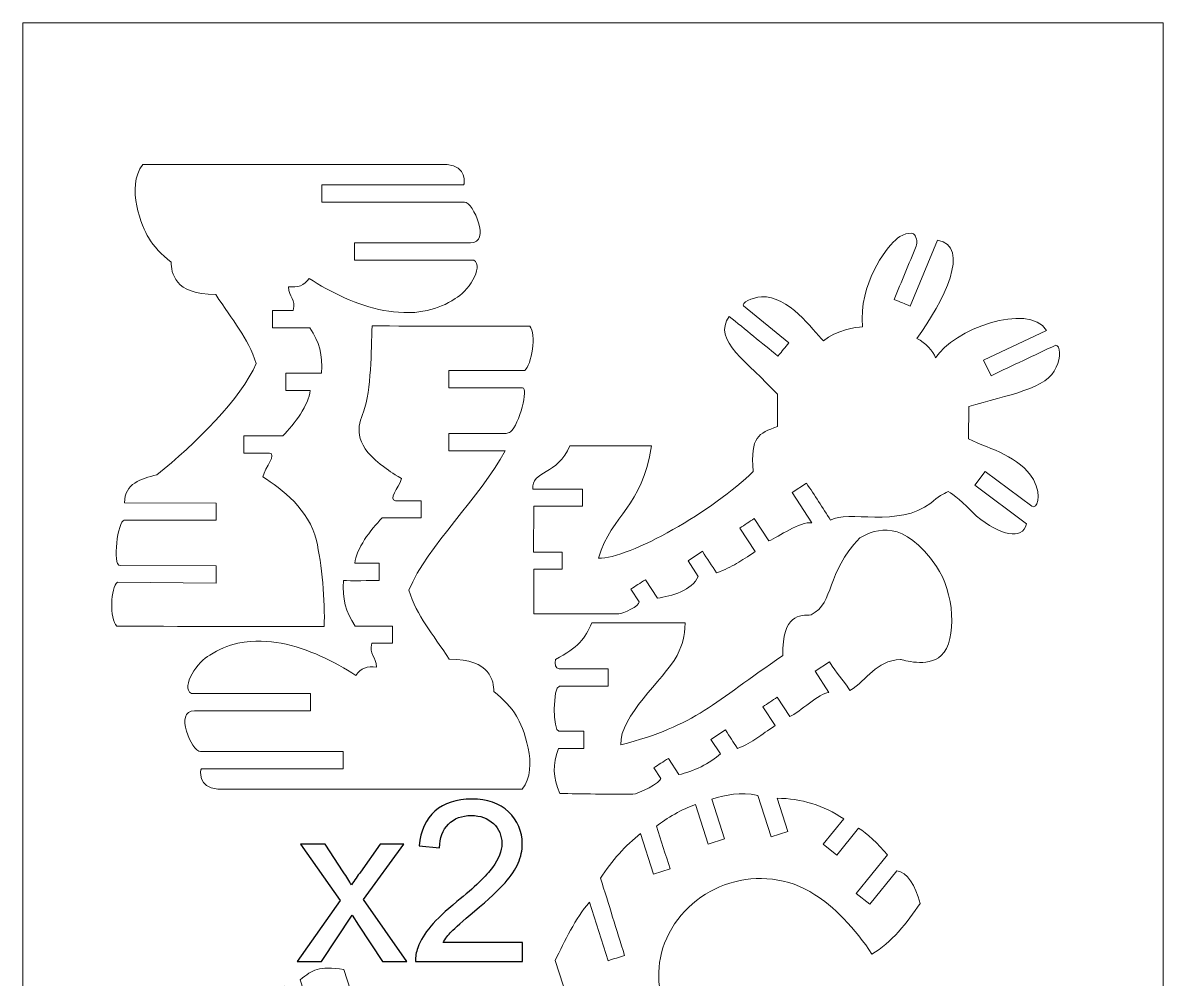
# Model space of a CAD drawing. Header units: centimetres. Extents: x -247 to 254, y -151 to 157.
# Drawn here: x 56 to 254.1, y -9.4 to 156.8 of the extents above; entities that cross this region are included whole.
import ezdxf

# ---------------------------------------------------------------- set-up
doc = ezdxf.new("R2010")
doc.units = ezdxf.units.CM
doc.header["$MEASUREMENT"] = 0
doc.layers.add('Livello 1', color=7, linetype='Continuous')
doc.layers.add('Livello 2', color=5, linetype='Continuous')

msp = doc.modelspace()

# ---------------------------------------------------------------- linework, layer by layer
at = {"layer": 'Livello 1', "color": 250, "lineweight": 20}
for points, knots in [([(108.32, 51.85), (108.51, 56.14), (107.93, 62.82), (106.97, 66.81), (106.97, 66.81), (105.7, 72.11), (101.03, 75.8), (97.65, 77.87), (97.65, 77.87), (98.12, 79.57), (100.14, 81.8), (98.82, 82), (98.82, 82), (98.82, 82), (94.38, 82), (94.38, 82), (94.38, 82), (94.38, 82), (94.38, 85), (94.38, 85), (94.38, 85), (96.64, 85), (98.9, 85), (101.16, 85), (101.16, 85), (103.14, 87.01), (105.72, 90.41), (105.87, 92.86), (105.87, 92.86), (105.76, 92.9), (102.06, 92.86), (101.68, 92.86), (101.68, 92.86), (101.68, 94.03), (101.68, 94.78), (101.68, 95.86), (101.68, 95.86), (102.96, 95.86), (106.78, 95.97), (107.87, 95.86), (107.87, 95.86), (108.04, 99.16), (107.52, 101.23), (105.86, 103.78), (105.86, 103.78), (103.7, 103.78), (101.53, 103.78), (99.37, 103.78), (99.37, 103.78), (99.37, 104.79), (99.37, 105.77), (99.37, 106.78), (99.37, 106.78), (99.37, 106.78), (102.94, 106.78), (102.94, 106.78), (102.94, 106.78), (103.52, 108.78), (102.11, 109), (102.14, 110.91), (102.14, 110.91), (103.68, 110.7), (104.88, 111.07), (105.7, 112.36), (105.7, 112.36), (109.42, 109.95), (114.03, 107.66), (118.71, 106.78), (118.71, 106.78), (120.89, 106.45), (123.24, 106.1), (126.23, 106.78), (126.23, 106.78), (127.92, 107.15), (129.56, 107.82), (131.1, 108.84), (131.1, 108.84), (133.12, 109.85), (136.22, 114.32), (134.3, 115.52), (134.3, 115.52), (134.3, 115.52), (113.59, 115.52), (113.59, 115.52), (113.59, 115.52), (113.59, 116.79), (113.59, 116.94), (113.59, 118.52), (113.59, 118.52), (120.27, 118.52), (126.99, 118.52), (133.73, 118.52), (133.73, 118.52), (137.41, 118.45), (134.19, 125.6), (132.71, 125.6), (132.71, 125.6), (132.71, 125.6), (107.9, 125.6), (107.9, 125.6), (107.9, 125.6), (107.9, 126.66), (107.9, 127.54), (107.9, 128.6), (107.9, 128.6), (116.09, 128.6), (124.32, 128.6), (132.56, 128.6), (132.56, 128.6), (132.74, 128.66), (133.17, 131.95), (129.69, 132.12), (129.69, 132.12), (129.69, 132.12), (76.82, 132.12), (76.82, 132.12), (76.82, 132.12), (73.77, 128.27), (76.75, 121.14), (77.81, 119.45), (77.81, 119.45), (78.72, 117.87), (80.08, 116.51), (81.72, 115.19), (81.72, 115.19), (81.8, 113.39), (82.22, 109.52), (89.48, 109.54), (89.48, 109.54), (92.46, 104.99), (95.04, 102.12), (96.53, 97.55), (96.53, 97.55), (93.95, 91.55), (85.95, 83.54), (79.24, 78.21), (79.24, 78.21), (76.53, 77.49), (73.66, 76.76), (73.64, 73.37), (73.64, 73.37), (73.64, 73.37), (89.54, 73.31), (89.54, 73.31), (89.54, 73.31), (89.54, 73.31), (89.54, 70.31), (89.54, 70.31), (89.54, 70.31), (86.24, 70.31), (76.92, 70.31), (73.59, 70.31), (73.59, 70.31), (72.49, 70.32), (71.46, 62.43), (72.87, 62.45), (72.87, 62.45), (72.87, 62.45), (89.57, 62.37), (89.57, 62.37), (89.57, 62.37), (89.57, 62.37), (89.57, 59.37), (89.57, 59.37), (89.57, 59.37), (89.57, 59.37), (72.4, 59.57), (72.4, 59.57), (72.4, 59.57), (71.25, 58.63), (71.02, 53.19), (72.28, 51.89), (72.28, 51.89), (80.82, 51.89), (100.6, 51.85), (108.32, 51.85)], [0, 0, 0, 0, 0.022222, 0.022222, 0.022222, 0.022222, 0.044444, 0.044444, 0.044444, 0.044444, 0.066667, 0.066667, 0.066667, 0.066667, 0.088889, 0.088889, 0.088889, 0.088889, 0.111111, 0.111111, 0.111111, 0.111111, 0.133333, 0.133333, 0.133333, 0.133333, 0.155556, 0.155556, 0.155556, 0.155556, 0.177778, 0.177778, 0.177778, 0.177778, 0.2, 0.2, 0.2, 0.2, 0.222222, 0.222222, 0.222222, 0.222222, 0.244444, 0.244444, 0.244444, 0.244444, 0.266667, 0.266667, 0.266667, 0.266667, 0.288889, 0.288889, 0.288889, 0.288889, 0.311111, 0.311111, 0.311111, 0.311111, 0.333333, 0.333333, 0.333333, 0.333333, 0.355556, 0.355556, 0.355556, 0.355556, 0.377778, 0.377778, 0.377778, 0.377778, 0.4, 0.4, 0.4, 0.4, 0.422222, 0.422222, 0.422222, 0.422222, 0.444444, 0.444444, 0.444444, 0.444444, 0.466667, 0.466667, 0.466667, 0.466667, 0.488889, 0.488889, 0.488889, 0.488889, 0.511111, 0.511111, 0.511111, 0.511111, 0.533333, 0.533333, 0.533333, 0.533333, 0.555556, 0.555556, 0.555556, 0.555556, 0.577778, 0.577778, 0.577778, 0.577778, 0.6, 0.6, 0.6, 0.6, 0.622222, 0.622222, 0.622222, 0.622222, 0.644444, 0.644444, 0.644444, 0.644444, 0.666667, 0.666667, 0.666667, 0.666667, 0.688889, 0.688889, 0.688889, 0.688889, 0.711111, 0.711111, 0.711111, 0.711111, 0.733333, 0.733333, 0.733333, 0.733333, 0.755556, 0.755556, 0.755556, 0.755556, 0.777778, 0.777778, 0.777778, 0.777778, 0.8, 0.8, 0.8, 0.8, 0.822222, 0.822222, 0.822222, 0.822222, 0.844444, 0.844444, 0.844444, 0.844444, 0.866667, 0.866667, 0.866667, 0.866667, 0.888889, 0.888889, 0.888889, 0.888889, 0.911111, 0.911111, 0.911111, 0.911111, 0.933333, 0.933333, 0.933333, 0.933333, 0.955556, 0.955556, 0.955556, 0.955556, 1, 1, 1, 1]), ([(207.56, 119.02), (205.83, 117.28), (201.25, 111.56), (201.83, 103.93), (201.83, 103.93), (200.82, 103.91), (197.24, 103.35), (195.07, 101.5), (195.07, 101.5), (193.17, 103.4), (189, 109.42), (184.28, 109.14), (184.28, 109.14), (182.71, 109.05), (180.68, 108.06), (181.2, 107.57), (181.2, 107.57), (181.2, 107.57), (189.07, 101.17), (189.07, 101.17), (189.07, 101.17), (188.33, 100.26), (187.96, 99.82), (187.17, 98.85), (187.17, 98.85), (184.34, 101.15), (181.51, 103.45), (178.68, 105.75), (178.68, 105.75), (175.66, 101.51), (181.98, 97.8), (187.1, 92.21), (187.1, 92.21), (187.1, 92.21), (187.07, 86.61), (187.07, 86.61), (187.07, 86.61), (183.73, 85.35), (182.39, 84.93), (182.86, 78.8), (182.86, 78.8), (176.2, 72.14), (161.29, 63.53), (155.96, 63.72), (155.96, 63.72), (158.43, 71.61), (163.57, 72.43), (165.17, 83.28), (165.17, 83.28), (165.17, 83.28), (151.01, 83.27), (151.01, 83.27), (151.01, 83.27), (148.96, 78.16), (144.28, 78.96), (144.58, 75.74), (144.58, 75.74), (144.58, 75.74), (153.21, 75.74), (153.21, 75.74), (153.21, 75.74), (153.21, 74.76), (153.21, 73.75), (153.21, 72.74), (153.21, 72.74), (153.21, 72.74), (144.73, 72.74), (144.73, 72.74), (144.73, 72.74), (144.73, 72.74), (144.71, 64.76), (144.71, 64.76), (144.71, 64.76), (144.71, 64.76), (149.7, 64.8), (149.7, 64.8), (149.7, 64.8), (149.7, 63.8), (149.7, 62.81), (149.7, 61.8), (149.7, 61.8), (149.7, 61.8), (144.76, 61.8), (144.76, 61.8), (144.76, 61.8), (144.76, 61.8), (144.74, 54.05), (144.74, 54.05), (144.74, 54.05), (144.74, 54.05), (159.52, 54.08), (159.52, 54.08), (159.52, 54.08), (160.28, 54.08), (163.13, 55.42), (163.05, 56.15), (163.05, 56.15), (163.05, 56.15), (161.62, 58.35), (161.62, 58.35), (161.62, 58.35), (162.48, 58.92), (163.19, 59.38), (164.13, 59.99), (164.13, 59.99), (164.13, 59.99), (166.24, 56.77), (166.24, 56.77), (166.24, 56.77), (168.56, 57.13), (172.32, 58.1), (173.31, 60.57), (173.31, 60.57), (173.31, 60.57), (171.54, 63.28), (171.54, 63.28), (171.54, 63.28), (171.54, 63.28), (174.05, 64.92), (174.05, 64.92), (174.05, 64.92), (174.86, 63.68), (175.69, 62.38), (176.51, 61.16), (176.51, 61.16), (179.38, 62.31), (180.63, 63.17), (183.21, 64.86), (183.21, 64.86), (183.21, 64.86), (180.53, 68.96), (180.53, 68.96), (180.53, 68.96), (181.38, 69.52), (182.2, 70.05), (183.04, 70.61), (183.04, 70.61), (183.04, 70.61), (185.58, 66.72), (185.58, 66.72), (185.58, 66.72), (187.29, 67.45), (191, 70.13), (193.05, 69.88), (193.05, 69.88), (193.05, 69.88), (189.61, 75.13), (189.61, 75.13), (189.61, 75.13), (189.61, 75.13), (192.12, 76.78), (192.12, 76.78), (192.12, 76.78), (193.52, 74.64), (194.91, 72.5), (196.32, 70.36), (196.32, 70.36), (199.19, 72.14), (208.15, 68.97), (213.7, 73.31), (213.7, 73.31), (215, 74.46), (215.89, 74.91), (216.72, 75.31), (216.72, 75.31), (217.77, 74.77), (219.08, 73.63), (221.67, 71.04), (221.67, 71.04), (225.77, 67.69), (229.63, 66.76), (230.36, 69.69), (230.36, 69.69), (230.36, 69.69), (221.36, 76.39), (221.36, 76.39), (221.36, 76.39), (221.36, 76.39), (223.15, 78.8), (223.15, 78.8), (223.15, 78.8), (223.15, 78.8), (231.27, 72.75), (231.27, 72.75), (231.27, 72.75), (232.06, 72.15), (233.21, 74.41), (231.55, 77.39), (231.55, 77.39), (229.03, 81.5), (224.3, 82.57), (220.26, 84.44), (220.26, 84.44), (220.26, 84.44), (220.31, 90.07), (220.31, 90.07), (220.31, 90.07), (226.92, 92.09), (234.21, 93.16), (235.48, 96.93), (235.48, 96.93), (236.39, 98.57), (236.25, 100.72), (235.42, 100.76), (235.42, 100.76), (231.67, 98.98), (227.92, 97.21), (224.18, 95.43), (224.18, 95.43), (224.18, 95.43), (222.89, 98.14), (222.89, 98.14), (222.89, 98.14), (222.89, 98.14), (233.82, 103.32), (233.82, 103.32), (233.82, 103.32), (230.59, 108.29), (217.52, 103.43), (214.56, 98.52), (214.56, 98.52), (214.03, 99.81), (212.86, 101.13), (211.29, 101.92), (211.29, 101.92), (215.92, 108.23), (220.87, 118.04), (214.86, 119.01), (214.86, 119.01), (214.86, 119.01), (210.13, 107.54), (210.13, 107.54), (210.13, 107.54), (209.1, 107.97), (208.5, 108.22), (207.35, 108.69), (207.35, 108.69), (208.63, 111.78), (209.9, 114.86), (211.18, 117.95), (211.18, 117.95), (211.44, 118.6), (211.26, 119.3), (210.91, 119.91), (210.91, 119.91), (210.54, 120.6), (208.31, 119.94), (207.56, 119.02)], [0, 0, 0, 0, 0.015873, 0.015873, 0.015873, 0.015873, 0.031746, 0.031746, 0.031746, 0.031746, 0.047619, 0.047619, 0.047619, 0.047619, 0.063492, 0.063492, 0.063492, 0.063492, 0.079365, 0.079365, 0.079365, 0.079365, 0.095238, 0.095238, 0.095238, 0.095238, 0.111111, 0.111111, 0.111111, 0.111111, 0.126984, 0.126984, 0.126984, 0.126984, 0.142857, 0.142857, 0.142857, 0.142857, 0.15873, 0.15873, 0.15873, 0.15873, 0.174603, 0.174603, 0.174603, 0.174603, 0.190476, 0.190476, 0.190476, 0.190476, 0.206349, 0.206349, 0.206349, 0.206349, 0.222222, 0.222222, 0.222222, 0.222222, 0.238095, 0.238095, 0.238095, 0.238095, 0.253968, 0.253968, 0.253968, 0.253968, 0.269841, 0.269841, 0.269841, 0.269841, 0.285714, 0.285714, 0.285714, 0.285714, 0.301587, 0.301587, 0.301587, 0.301587, 0.31746, 0.31746, 0.31746, 0.31746, 0.333333, 0.333333, 0.333333, 0.333333, 0.349206, 0.349206, 0.349206, 0.349206, 0.365079, 0.365079, 0.365079, 0.365079, 0.380952, 0.380952, 0.380952, 0.380952, 0.396825, 0.396825, 0.396825, 0.396825, 0.412698, 0.412698, 0.412698, 0.412698, 0.428571, 0.428571, 0.428571, 0.428571, 0.444444, 0.444444, 0.444444, 0.444444, 0.460317, 0.460317, 0.460317, 0.460317, 0.47619, 0.47619, 0.47619, 0.47619, 0.492063, 0.492063, 0.492063, 0.492064, 0.507937, 0.507937, 0.507937, 0.507937, 0.52381, 0.52381, 0.52381, 0.52381, 0.539683, 0.539683, 0.539683, 0.539683, 0.555556, 0.555556, 0.555556, 0.555556, 0.571429, 0.571429, 0.571429, 0.571429, 0.587302, 0.587302, 0.587302, 0.587302, 0.603175, 0.603175, 0.603175, 0.603175, 0.619048, 0.619048, 0.619048, 0.619048, 0.634921, 0.634921, 0.634921, 0.634921, 0.650794, 0.650794, 0.650794, 0.650794, 0.666667, 0.666667, 0.666667, 0.666667, 0.68254, 0.68254, 0.68254, 0.68254, 0.698413, 0.698413, 0.698413, 0.698413, 0.714286, 0.714286, 0.714286, 0.714286, 0.730159, 0.730159, 0.730159, 0.730159, 0.746032, 0.746032, 0.746032, 0.746032, 0.761905, 0.761905, 0.761905, 0.761905, 0.777778, 0.777778, 0.777778, 0.777778, 0.793651, 0.793651, 0.793651, 0.793651, 0.809524, 0.809524, 0.809524, 0.809524, 0.825397, 0.825397, 0.825397, 0.825397, 0.84127, 0.84127, 0.84127, 0.84127, 0.857143, 0.857143, 0.857143, 0.857143, 0.873016, 0.873016, 0.873016, 0.873016, 0.888889, 0.888889, 0.888889, 0.888889, 0.904762, 0.904762, 0.904762, 0.904762, 0.920635, 0.920635, 0.920635, 0.920635, 0.936508, 0.936508, 0.936508, 0.936508, 0.952381, 0.952381, 0.952381, 0.952381, 0.968254, 0.968254, 0.968254, 0.968254, 1, 1, 1, 1]), ([(116.66, 104.08), (116.47, 99.79), (116.56, 93.03), (115.15, 89.17), (115.15, 89.17), (114.19, 86.53), (113.27, 83.98), (118.08, 80.04), (118.08, 80.04), (119.69, 78.91), (120.03, 78.59), (121.74, 77.55), (121.74, 77.55), (121.26, 75.85), (119.41, 73.91), (120.73, 73.71), (120.73, 73.71), (120.73, 73.71), (125.17, 73.71), (125.17, 73.71), (125.17, 73.71), (125.17, 73.71), (125.17, 70.71), (125.17, 70.71), (125.17, 70.71), (122.91, 70.71), (120.65, 70.71), (118.39, 70.71), (118.39, 70.71), (116.41, 68.7), (113.83, 65.3), (113.68, 62.86), (113.68, 62.86), (113.79, 62.81), (117.49, 62.86), (117.86, 62.86), (117.86, 62.86), (117.86, 61.69), (117.86, 60.93), (117.86, 59.86), (117.86, 59.86), (116.59, 59.86), (112.77, 59.74), (111.68, 59.86), (111.68, 59.86), (111.51, 56.56), (112.03, 54.49), (113.69, 51.94), (113.69, 51.94), (115.85, 51.94), (118.01, 51.94), (120.18, 51.94), (120.18, 51.94), (120.18, 50.93), (120.18, 49.94), (120.18, 48.94), (120.18, 48.94), (120.18, 48.94), (116.61, 48.94), (116.61, 48.94), (116.61, 48.94), (116.03, 46.93), (117.43, 46.72), (117.4, 44.8), (117.4, 44.8), (115.86, 45.01), (114.66, 44.65), (113.84, 43.35), (113.84, 43.35), (110.13, 45.77), (105.52, 48.05), (100.83, 48.94), (100.83, 48.94), (98.66, 49.27), (96.3, 49.61), (93.32, 48.94), (93.32, 48.94), (91.63, 48.56), (89.99, 47.9), (88.44, 46.88), (88.44, 46.88), (86.43, 45.87), (83.33, 41.39), (85.25, 40.19), (85.25, 40.19), (85.25, 40.19), (105.96, 40.19), (105.96, 40.19), (105.96, 40.19), (105.96, 38.92), (105.96, 38.78), (105.96, 37.19), (105.96, 37.19), (99.27, 37.19), (92.55, 37.19), (85.81, 37.19), (85.81, 37.19), (82.13, 37.26), (85.36, 30.12), (86.83, 30.12), (86.83, 30.12), (86.83, 30.12), (111.64, 30.12), (111.64, 30.12), (111.64, 30.12), (111.64, 29.05), (111.64, 28.17), (111.64, 27.12), (111.64, 27.12), (103.46, 27.12), (95.23, 27.12), (86.99, 27.12), (86.99, 27.12), (86.8, 27.05), (86.37, 23.77), (89.85, 23.59), (89.85, 23.59), (89.85, 23.59), (142.73, 23.59), (142.73, 23.59), (142.73, 23.59), (145.78, 27.44), (142.79, 34.57), (141.73, 36.26), (141.73, 36.26), (140.83, 37.85), (139.46, 39.2), (137.83, 40.53), (137.83, 40.53), (137.74, 42.32), (137.33, 46.19), (130.07, 46.17), (130.07, 46.17), (127.09, 50.73), (124.5, 53.59), (123.02, 58.17), (123.02, 58.17), (126.33, 65.9), (135.39, 74.24), (139.76, 82.41), (139.76, 82.41), (139.76, 82.41), (130.01, 82.41), (130.01, 82.41), (130.01, 82.41), (130.01, 82.41), (130.01, 85.41), (130.01, 85.41), (130.01, 85.41), (133.31, 85.41), (136.61, 85.41), (139.94, 85.41), (139.94, 85.41), (140.19, 85.48), (140.44, 85.56), (140.7, 85.66), (140.7, 85.66), (142.22, 86.97), (143.9, 93.36), (142.77, 93.33), (142.77, 93.33), (142.77, 93.33), (142.75, 93.34), (142.75, 93.34), (142.75, 93.34), (142.75, 93.34), (129.98, 93.34), (129.98, 93.34), (129.98, 93.34), (129.98, 93.34), (129.98, 96.34), (129.98, 96.34), (129.98, 96.34), (129.98, 96.34), (143.18, 96.34), (143.18, 96.34), (143.18, 96.34), (144.32, 97.28), (145.3, 102.73), (144.04, 104.03), (144.04, 104.03), (135.49, 104.03), (124.38, 104.08), (116.66, 104.08)], [0, 0, 0, 0, 0.021277, 0.021277, 0.021277, 0.021277, 0.042553, 0.042553, 0.042553, 0.042553, 0.06383, 0.06383, 0.06383, 0.06383, 0.085106, 0.085106, 0.085106, 0.085106, 0.106383, 0.106383, 0.106383, 0.106383, 0.12766, 0.12766, 0.12766, 0.12766, 0.148936, 0.148936, 0.148936, 0.148936, 0.170213, 0.170213, 0.170213, 0.170213, 0.191489, 0.191489, 0.191489, 0.191489, 0.212766, 0.212766, 0.212766, 0.212766, 0.234043, 0.234043, 0.234043, 0.234043, 0.255319, 0.255319, 0.255319, 0.255319, 0.276596, 0.276596, 0.276596, 0.276596, 0.297872, 0.297872, 0.297872, 0.297872, 0.319149, 0.319149, 0.319149, 0.319149, 0.340426, 0.340426, 0.340426, 0.340426, 0.361702, 0.361702, 0.361702, 0.361702, 0.382979, 0.382979, 0.382979, 0.382979, 0.404255, 0.404255, 0.404255, 0.404255, 0.425532, 0.425532, 0.425532, 0.425532, 0.446809, 0.446809, 0.446809, 0.446809, 0.468085, 0.468085, 0.468085, 0.468085, 0.489362, 0.489362, 0.489362, 0.489362, 0.510638, 0.510638, 0.510638, 0.510638, 0.531915, 0.531915, 0.531915, 0.531915, 0.553191, 0.553191, 0.553191, 0.553191, 0.574468, 0.574468, 0.574468, 0.574468, 0.595745, 0.595745, 0.595745, 0.595745, 0.617021, 0.617021, 0.617021, 0.617021, 0.638298, 0.638298, 0.638298, 0.638298, 0.659574, 0.659574, 0.659574, 0.659574, 0.680851, 0.680851, 0.680851, 0.680851, 0.702128, 0.702128, 0.702128, 0.702128, 0.723404, 0.723404, 0.723404, 0.723404, 0.744681, 0.744681, 0.744681, 0.744681, 0.765957, 0.765957, 0.765957, 0.765957, 0.787234, 0.787234, 0.787234, 0.787234, 0.808511, 0.808511, 0.808511, 0.808511, 0.829787, 0.829787, 0.829787, 0.829787, 0.851064, 0.851064, 0.851064, 0.851064, 0.87234, 0.87234, 0.87234, 0.87234, 0.893617, 0.893617, 0.893617, 0.893617, 0.914894, 0.914894, 0.914894, 0.914894, 0.93617, 0.93617, 0.93617, 0.93617, 0.957447, 0.957447, 0.957447, 0.957447, 1, 1, 1, 1]), ([(199.66, 40.72), (202.76, 42.61), (204.05, 45.91), (208.47, 46.11), (208.47, 46.11), (208.8, 46.13), (213.09, 44.58), (215.52, 46.81), (215.52, 46.81), (218.39, 49.44), (217.76, 58.06), (214.69, 62.27), (214.69, 62.27), (209.03, 70.61), (204.24, 68.88), (201.41, 67.27), (201.41, 67.27), (195.36, 61.09), (197.09, 56.11), (192.94, 53.87), (192.94, 53.87), (191.03, 53.74), (187.86, 54.13), (188.01, 46.81), (188.01, 46.81), (176.01, 38.71), (172.99, 34.63), (159.85, 31.29), (159.85, 31.29), (159.69, 36.37), (167.14, 42.43), (169.66, 46.81), (169.66, 46.81), (170.76, 49.17), (170.86, 49.76), (171.07, 52.51), (171.07, 52.51), (171.07, 52.51), (154.84, 52.51), (154.84, 52.51), (154.84, 52.51), (153.64, 49.67), (152.49, 48.26), (148.49, 46.11), (148.49, 46.11), (148.41, 45.41), (148.48, 44.47), (149.14, 44.51), (149.14, 44.51), (149.14, 44.51), (157.65, 44.51), (157.65, 44.51), (157.65, 44.51), (157.65, 43.5), (157.65, 42.52), (157.65, 41.51), (157.65, 41.51), (154.82, 41.51), (152.07, 41.51), (149.2, 41.51), (149.2, 41.51), (148.02, 41.48), (148.05, 33.65), (149.1, 33.64), (149.1, 33.64), (149.1, 33.64), (153.46, 33.64), (153.46, 33.64), (153.46, 33.64), (153.46, 33.64), (153.46, 30.64), (153.46, 30.64), (153.46, 30.64), (153.46, 30.64), (149.02, 30.64), (149.02, 30.64), (149.02, 30.64), (147.92, 27.81), (148.15, 25.68), (149.25, 22.84), (149.25, 22.84), (152.91, 22.74), (157.89, 22.72), (161.96, 22.71), (161.96, 22.71), (162.9, 22.71), (166.89, 24.73), (166.81, 25.46), (166.81, 25.46), (166.81, 25.46), (165.61, 27.3), (165.61, 27.3), (165.61, 27.3), (166.48, 27.86), (167.18, 28.32), (168.12, 28.94), (168.12, 28.94), (168.12, 28.94), (169.97, 26.11), (169.97, 26.11), (169.97, 26.11), (172.27, 26.6), (175.53, 28.09), (177.16, 29.74), (177.16, 29.74), (177.16, 29.74), (175.53, 32.23), (175.53, 32.23), (175.53, 32.23), (175.53, 32.23), (178.04, 33.87), (178.04, 33.87), (178.04, 33.87), (178.85, 32.63), (179.32, 31.88), (180.14, 30.65), (180.14, 30.65), (183, 31.8), (184.07, 32.95), (186.66, 34.64), (186.66, 34.64), (186.66, 34.64), (184.52, 37.91), (184.52, 37.91), (184.52, 37.91), (185.37, 38.47), (186.19, 39), (187.03, 39.55), (187.03, 39.55), (187.03, 39.55), (189.23, 36.2), (189.23, 36.2), (189.23, 36.2), (190.94, 36.93), (194.33, 40.27), (196, 40.41), (196, 40.41), (196, 40.41), (193.6, 44.08), (193.6, 44.08), (193.6, 44.08), (193.6, 44.08), (196.11, 45.72), (196.11, 45.72), (196.11, 45.72), (197.51, 43.59), (198.25, 42.86), (199.66, 40.72)], [0, 0, 0, 0, 0.026316, 0.026316, 0.026316, 0.026316, 0.052632, 0.052632, 0.052632, 0.052632, 0.078947, 0.078947, 0.078947, 0.078947, 0.105263, 0.105263, 0.105263, 0.105263, 0.131579, 0.131579, 0.131579, 0.131579, 0.157895, 0.157895, 0.157895, 0.157895, 0.184211, 0.184211, 0.184211, 0.184211, 0.210526, 0.210526, 0.210526, 0.210526, 0.236842, 0.236842, 0.236842, 0.236842, 0.263158, 0.263158, 0.263158, 0.263158, 0.289474, 0.289474, 0.289474, 0.289474, 0.315789, 0.315789, 0.315789, 0.315789, 0.342105, 0.342105, 0.342105, 0.342105, 0.368421, 0.368421, 0.368421, 0.368421, 0.394737, 0.394737, 0.394737, 0.394737, 0.421053, 0.421053, 0.421053, 0.421053, 0.447368, 0.447368, 0.447368, 0.447368, 0.473684, 0.473684, 0.473684, 0.473684, 0.5, 0.5, 0.5, 0.5, 0.526316, 0.526316, 0.526316, 0.526316, 0.552632, 0.552632, 0.552632, 0.552632, 0.578947, 0.578947, 0.578947, 0.578947, 0.605263, 0.605263, 0.605263, 0.605263, 0.631579, 0.631579, 0.631579, 0.631579, 0.657895, 0.657895, 0.657895, 0.657895, 0.684211, 0.684211, 0.684211, 0.684211, 0.710526, 0.710526, 0.710526, 0.710526, 0.736842, 0.736842, 0.736842, 0.736842, 0.763158, 0.763158, 0.763158, 0.763158, 0.789474, 0.789474, 0.789474, 0.789474, 0.815789, 0.815789, 0.815789, 0.815789, 0.842105, 0.842105, 0.842105, 0.842105, 0.868421, 0.868421, 0.868421, 0.868421, 0.894737, 0.894737, 0.894737, 0.894737, 0.921053, 0.921053, 0.921053, 0.921053, 0.947368, 0.947368, 0.947368, 0.947368, 1, 1, 1, 1]), ([(207.82, 9.41), (207.82, 9.41), (203.1, 3.58), (203.1, 3.58), (203.1, 3.58), (203.1, 3.58), (200.77, 5.46), (200.77, 5.46), (200.77, 5.46), (200.77, 5.46), (206.2, 12.19), (206.2, 12.19), (206.2, 12.19), (204.58, 14.08), (202.57, 15.96), (201.15, 16.82), (201.15, 16.82), (201.15, 16.82), (197.37, 12.14), (197.37, 12.14), (197.37, 12.14), (197.37, 12.14), (195.03, 14.02), (195.03, 14.02), (195.03, 14.02), (195.03, 14.02), (198.59, 18.43), (198.59, 18.43), (198.59, 18.43), (195.05, 20.77), (191.27, 21.98), (187.01, 22.01), (187.01, 22.01), (187.01, 22.01), (188.86, 16.24), (188.86, 16.24), (188.86, 16.24), (188.86, 16.24), (186.01, 15.32), (186.01, 15.32), (186.01, 15.32), (186.01, 15.32), (183.69, 22.51), (183.69, 22.51), (183.69, 22.51), (180.49, 23.2), (178.27, 22.58), (175.67, 21.86), (175.67, 21.86), (175.67, 21.86), (177.89, 14.95), (177.89, 14.95), (177.89, 14.95), (177.89, 14.95), (175.03, 14.03), (175.03, 14.03), (175.03, 14.03), (175.03, 14.03), (172.82, 20.91), (172.82, 20.91), (172.82, 20.91), (170.6, 20.15), (167.72, 18.51), (166.05, 17.15), (166.05, 17.15), (166.84, 14.68), (167.63, 12.22), (168.43, 9.75), (168.43, 9.75), (168.43, 9.75), (165.57, 8.83), (165.57, 8.83), (165.57, 8.83), (165.57, 8.83), (163.31, 15.87), (163.31, 15.87), (163.31, 15.87), (160.71, 13.8), (158.27, 11.18), (156.34, 8.09), (156.34, 8.09), (157.79, 3.58), (159.11, -0.87), (160.53, -5.3), (160.53, -5.3), (159.54, -5.62), (158.69, -5.89), (157.68, -6.22), (157.68, -6.22), (157.68, -6.22), (154.41, 3.93), (154.41, 3.93), (154.41, 3.93), (151.93, 1.15), (150.17, -2.83), (148.45, -6.19), (148.45, -6.19), (149.68, -9.99), (150.9, -13.79), (152.12, -17.59), (152.12, -17.59), (151.08, -17.93), (150.3, -18.18), (149.27, -18.51), (149.27, -18.51), (149.27, -18.51), (147.05, -11.63), (147.05, -11.63), (147.05, -11.63), (144.65, -13.37), (143.34, -17.24), (141.76, -20.32), (141.76, -20.32), (143, -24.16), (144.2, -27.97), (145.44, -31.8), (145.44, -31.8), (145.44, -31.8), (142.58, -32.72), (142.58, -32.72), (142.58, -32.72), (142.58, -32.72), (142.17, -31.44), (142.17, -31.44), (142.17, -31.44), (142.17, -31.44), (140.37, -25.85), (140.37, -25.85), (140.37, -25.85), (138.1, -26.44), (135.03, -32.79), (135.02, -35.29), (135.02, -35.29), (135.02, -35.29), (137.74, -43.73), (137.74, -43.73), (137.74, -43.73), (136.77, -44.04), (135.94, -44.3), (134.88, -44.65), (134.88, -44.65), (134.88, -44.65), (132.66, -37.73), (132.66, -37.73), (132.66, -37.73), (130.89, -39.74), (128.35, -41.96), (126.42, -43.74), (126.42, -43.74), (127.15, -46.01), (127.87, -48.26), (128.6, -50.52), (128.6, -50.52), (128.6, -50.52), (125.74, -51.44), (125.74, -51.44), (125.74, -51.44), (125.09, -49.41), (124.25, -47.02), (123.6, -44.98), (123.6, -44.98), (120.51, -45.6), (118.78, -45.56), (115.52, -44.86), (115.52, -44.86), (115.52, -44.86), (117.51, -51.04), (117.51, -51.04), (117.51, -51.04), (116.53, -51.35), (115.64, -51.63), (114.65, -51.95), (114.65, -51.95), (113.72, -49.06), (112.81, -46.22), (111.85, -43.25), (111.85, -43.25), (109.15, -40.99), (104.15, -35.63), (107.13, -28.58), (107.13, -28.58), (110.12, -23.05), (110.02, -22.68), (115.78, -20.31), (115.78, -20.31), (115.78, -20.31), (111.77, -7.74), (111.77, -7.74), (111.77, -7.74), (107.24, -7.13), (106.4, -7.73), (104.16, -9.55), (104.16, -9.55), (104.16, -9.55), (106.88, -18), (106.88, -18), (106.88, -18), (106.88, -18), (107.63, -20.31), (107.63, -20.31), (107.63, -20.31), (107.63, -20.31), (104.77, -21.23), (104.77, -21.23), (104.77, -21.23), (104.77, -21.23), (104.2, -19.45), (104.2, -19.45), (104.2, -19.45), (104.2, -19.45), (101.37, -10.66), (101.37, -10.66), (101.37, -10.66), (98.12, -11.48), (96.55, -12.6), (94.46, -14.88), (94.46, -14.88), (96.61, -21.56), (98.76, -28.25), (100.91, -34.93), (100.91, -34.93), (99.95, -35.24), (99.01, -35.54), (98.06, -35.85), (98.06, -35.85), (96.11, -29.8), (93.36, -21.26), (91.38, -15.1), (91.38, -15.1), (90.58, -13.6), (89.24, -13.92), (88.72, -14.41), (88.72, -14.41), (85.95, -16.03), (86.79, -31.46), (88.49, -36.72), (88.49, -36.72), (91.03, -44.64), (93.87, -53.6), (99.63, -59.82), (99.63, -59.82), (101.99, -59.52), (103.31, -56.52), (107.01, -57.44), (107.01, -57.44), (110.22, -58.01), (116.85, -64.66), (131.53, -59.93), (131.53, -59.93), (140.45, -57.06), (138.76, -52.27), (142.37, -47.55), (142.37, -47.55), (143.18, -46.49), (145.61, -45.41), (148.92, -40.25), (148.92, -40.25), (148.92, -40.25), (155.64, -27.16), (155.64, -27.16), (155.64, -27.16), (156.06, -30.79), (157.47, -42.21), (166.59, -40.03), (166.59, -40.03), (170.45, -43.84), (172.29, -52.21), (185.56, -57.37), (185.56, -57.37), (196.44, -62.4), (214.58, -55.95), (211.35, -45.55), (211.35, -45.55), (211.35, -45.55), (206.6, -51.42), (206.6, -51.42), (206.6, -51.42), (206.6, -51.42), (204.27, -49.54), (204.27, -49.54), (204.27, -49.54), (205.92, -47.5), (209.03, -43.84), (210.26, -42.01), (210.26, -42.01), (210.16, -40.71), (206.91, -37.57), (204.07, -38.43), (204.07, -38.43), (204.07, -38.43), (195.75, -48.73), (195.75, -48.73), (195.75, -48.73), (195.75, -48.73), (193.42, -46.85), (193.42, -46.85), (193.42, -46.85), (193.42, -46.85), (201.16, -37.26), (201.16, -37.26), (201.16, -37.26), (199.04, -36.68), (196.3, -35.66), (194.16, -34.83), (194.16, -34.83), (194.16, -34.83), (186.01, -44.95), (186.01, -44.95), (186.01, -44.95), (185.09, -44.2), (184.44, -43.68), (183.68, -43.06), (183.68, -43.06), (183.68, -43.06), (190.83, -34.21), (190.83, -34.21), (190.83, -34.21), (188.49, -33.15), (187.11, -32.23), (184.67, -30.98), (184.67, -30.98), (184.67, -30.98), (179, -38), (179, -38), (179, -38), (179, -38), (176.67, -36.12), (176.67, -36.12), (176.67, -36.12), (177.58, -34.99), (181.26, -30.78), (181.91, -29.63), (181.91, -29.63), (180.14, -28.92), (177.55, -27.32), (175.85, -25.85), (175.85, -25.85), (175.85, -25.85), (170.83, -32.05), (170.83, -32.05), (170.83, -32.05), (170.83, -32.05), (168.5, -30.17), (168.5, -30.17), (168.5, -30.17), (168.5, -30.17), (173.35, -24.16), (173.35, -24.16), (173.35, -24.16), (171.71, -22.6), (170.13, -20.78), (169.01, -18.98), (169.01, -18.98), (169.01, -18.98), (164.72, -24.29), (164.72, -24.29), (164.72, -24.29), (164.72, -24.29), (162.39, -22.4), (162.39, -22.4), (162.39, -22.4), (162.39, -22.4), (167.74, -15.79), (167.74, -15.79), (167.74, -15.79), (166.25, -11.18), (165.76, -6.9), (167.83, -2.3), (167.83, -2.3), (172.02, 7.02), (184.25, 11.31), (193.57, 5.25), (193.57, 5.25), (196.48, 3.57), (200.77, -0.83), (203.49, -5.07), (203.49, -5.07), (206.84, -3.16), (209.66, 0.45), (211.85, 3.72), (211.85, 3.72), (211.06, 6.9), (209.57, 9.16), (207.82, 9.41)], [0, 0, 0, 0, 0.010309, 0.010309, 0.010309, 0.010309, 0.020619, 0.020619, 0.020619, 0.020619, 0.030928, 0.030928, 0.030928, 0.030928, 0.041237, 0.041237, 0.041237, 0.041237, 0.051546, 0.051546, 0.051546, 0.051546, 0.061856, 0.061856, 0.061856, 0.061856, 0.072165, 0.072165, 0.072165, 0.072165, 0.082474, 0.082474, 0.082474, 0.082474, 0.092784, 0.092784, 0.092784, 0.092784, 0.103093, 0.103093, 0.103093, 0.103093, 0.113402, 0.113402, 0.113402, 0.113402, 0.123711, 0.123711, 0.123711, 0.123711, 0.134021, 0.134021, 0.134021, 0.134021, 0.14433, 0.14433, 0.14433, 0.14433, 0.154639, 0.154639, 0.154639, 0.154639, 0.164948, 0.164948, 0.164948, 0.164948, 0.175258, 0.175258, 0.175258, 0.175258, 0.185567, 0.185567, 0.185567, 0.185567, 0.195876, 0.195876, 0.195876, 0.195876, 0.206186, 0.206186, 0.206186, 0.206186, 0.216495, 0.216495, 0.216495, 0.216495, 0.226804, 0.226804, 0.226804, 0.226804, 0.237113, 0.237113, 0.237113, 0.237113, 0.247423, 0.247423, 0.247423, 0.247423, 0.257732, 0.257732, 0.257732, 0.257732, 0.268041, 0.268041, 0.268041, 0.268041, 0.278351, 0.278351, 0.278351, 0.278351, 0.28866, 0.28866, 0.28866, 0.28866, 0.298969, 0.298969, 0.298969, 0.298969, 0.309278, 0.309278, 0.309278, 0.309278, 0.319588, 0.319588, 0.319588, 0.319588, 0.329897, 0.329897, 0.329897, 0.329897, 0.340206, 0.340206, 0.340206, 0.340206, 0.350515, 0.350515, 0.350515, 0.350515, 0.360825, 0.360825, 0.360825, 0.360825, 0.371134, 0.371134, 0.371134, 0.371134, 0.381443, 0.381443, 0.381443, 0.381443, 0.391753, 0.391753, 0.391753, 0.391753, 0.402062, 0.402062, 0.402062, 0.402062, 0.412371, 0.412371, 0.412371, 0.412371, 0.42268, 0.42268, 0.42268, 0.42268, 0.43299, 0.43299, 0.43299, 0.43299, 0.443299, 0.443299, 0.443299, 0.443299, 0.453608, 0.453608, 0.453608, 0.453608, 0.463918, 0.463918, 0.463918, 0.463918, 0.474227, 0.474227, 0.474227, 0.474227, 0.484536, 0.484536, 0.484536, 0.484536, 0.494845, 0.494845, 0.494845, 0.494845, 0.505155, 0.505155, 0.505155, 0.505155, 0.515464, 0.515464, 0.515464, 0.515464, 0.525773, 0.525773, 0.525773, 0.525773, 0.536082, 0.536082, 0.536082, 0.536082, 0.546392, 0.546392, 0.546392, 0.546392, 0.556701, 0.556701, 0.556701, 0.556701, 0.56701, 0.56701, 0.56701, 0.56701, 0.57732, 0.57732, 0.57732, 0.57732, 0.587629, 0.587629, 0.587629, 0.587629, 0.597938, 0.597938, 0.597938, 0.597938, 0.608247, 0.608247, 0.608247, 0.608247, 0.618557, 0.618557, 0.618557, 0.618557, 0.628866, 0.628866, 0.628866, 0.628866, 0.639175, 0.639175, 0.639175, 0.639175, 0.649485, 0.649485, 0.649485, 0.649485, 0.659794, 0.659794, 0.659794, 0.659794, 0.670103, 0.670103, 0.670103, 0.670103, 0.680412, 0.680412, 0.680412, 0.680412, 0.690722, 0.690722, 0.690722, 0.690722, 0.701031, 0.701031, 0.701031, 0.701031, 0.71134, 0.71134, 0.71134, 0.71134, 0.721649, 0.721649, 0.721649, 0.721649, 0.731959, 0.731959, 0.731959, 0.731959, 0.742268, 0.742268, 0.742268, 0.742268, 0.752577, 0.752577, 0.752577, 0.752577, 0.762887, 0.762887, 0.762887, 0.762887, 0.773196, 0.773196, 0.773196, 0.773196, 0.783505, 0.783505, 0.783505, 0.783505, 0.793814, 0.793814, 0.793814, 0.793814, 0.804124, 0.804124, 0.804124, 0.804124, 0.814433, 0.814433, 0.814433, 0.814433, 0.824742, 0.824742, 0.824742, 0.824742, 0.835052, 0.835052, 0.835052, 0.835052, 0.845361, 0.845361, 0.845361, 0.845361, 0.85567, 0.85567, 0.85567, 0.85567, 0.865979, 0.865979, 0.865979, 0.865979, 0.876289, 0.876289, 0.876289, 0.876289, 0.886598, 0.886598, 0.886598, 0.886598, 0.896907, 0.896907, 0.896907, 0.896907, 0.907216, 0.907216, 0.907216, 0.907217, 0.917526, 0.917526, 0.917526, 0.917526, 0.927835, 0.927835, 0.927835, 0.927835, 0.938144, 0.938144, 0.938144, 0.938144, 0.948454, 0.948454, 0.948454, 0.948454, 0.958763, 0.958763, 0.958763, 0.958763, 0.969072, 0.969072, 0.969072, 0.969072, 0.979381, 0.979381, 0.979381, 0.979381, 1, 1, 1, 1])]:
    msp.add_open_spline(points, degree=3, knots=knots, dxfattribs=at)
at = {"layer": 'Livello 2', "lineweight": 20}
msp.add_open_spline([(55.97, 156.77), (55.97, 156.77), (254.09, 156.77), (254.09, 156.77), (254.09, 156.77), (254.09, 156.77), (254.09, -151.42), (254.09, -151.42), (254.09, -151.42), (254.09, -151.42), (55.97, -151.42), (55.97, -151.42), (55.97, -151.42), (55.97, -151.42), (55.97, 156.77), (55.97, 156.77)], degree=3, knots=[0, 0, 0, 0, 0.2, 0.2, 0.2, 0.2, 0.4, 0.4, 0.4, 0.4, 0.6, 0.6, 0.6, 0.6, 1, 1, 1, 1], dxfattribs=at)
at = {"layer": 'Livello 2'}
for points, knots in [([(142.78, -3.04), (142.78, -3.04), (142.78, -6.36), (142.78, -6.36), (142.78, -6.36), (142.78, -6.36), (124.19, -6.36), (124.19, -6.36), (124.19, -6.36), (124.17, -5.53), (124.3, -4.73), (124.59, -3.96), (124.59, -3.96), (125.06, -2.69), (125.82, -1.45), (126.86, -0.22), (126.86, -0.22), (127.91, 1.01), (129.42, 2.43), (131.38, 4.04), (131.38, 4.04), (134.44, 6.54), (136.51, 8.53), (137.58, 9.99), (137.58, 9.99), (138.65, 11.45), (139.19, 12.84), (139.19, 14.14), (139.19, 14.14), (139.19, 15.51), (138.7, 16.66), (137.72, 17.61), (137.72, 17.61), (136.74, 18.54), (135.46, 19.01), (133.89, 19.01), (133.89, 19.01), (132.23, 19.01), (130.9, 18.51), (129.91, 17.51), (129.91, 17.51), (128.91, 16.52), (128.4, 15.14), (128.39, 13.38), (128.39, 13.38), (128.39, 13.38), (124.84, 13.74), (124.84, 13.74), (124.84, 13.74), (125.08, 16.39), (126, 18.4), (127.58, 19.79), (127.58, 19.79), (129.17, 21.18), (131.3, 21.87), (133.97, 21.87), (133.97, 21.87), (136.67, 21.87), (138.8, 21.12), (140.37, 19.63), (140.37, 19.63), (141.95, 18.13), (142.74, 16.28), (142.74, 14.06), (142.74, 14.06), (142.74, 12.94), (142.51, 11.83), (142.04, 10.75), (142.04, 10.75), (141.58, 9.66), (140.82, 8.51), (139.75, 7.32), (139.75, 7.32), (138.68, 6.11), (136.91, 4.46), (134.43, 2.37), (134.43, 2.37), (132.36, 0.63), (131.03, -0.55), (130.44, -1.17), (130.44, -1.17), (129.85, -1.79), (129.37, -2.41), (128.98, -3.04), (128.98, -3.04), (128.98, -3.04), (142.78, -3.04), (142.78, -3.04)], [0, 0, 0, 0, 0.043478, 0.043478, 0.043478, 0.043478, 0.086957, 0.086957, 0.086957, 0.086957, 0.130435, 0.130435, 0.130435, 0.130435, 0.173913, 0.173913, 0.173913, 0.173913, 0.217391, 0.217391, 0.217391, 0.217391, 0.26087, 0.26087, 0.26087, 0.26087, 0.304348, 0.304348, 0.304348, 0.304348, 0.347826, 0.347826, 0.347826, 0.347826, 0.391304, 0.391304, 0.391304, 0.391304, 0.434783, 0.434783, 0.434783, 0.434783, 0.478261, 0.478261, 0.478261, 0.478261, 0.521739, 0.521739, 0.521739, 0.521739, 0.565217, 0.565217, 0.565217, 0.565217, 0.608696, 0.608696, 0.608696, 0.608696, 0.652174, 0.652174, 0.652174, 0.652174, 0.695652, 0.695652, 0.695652, 0.695652, 0.73913, 0.73913, 0.73913, 0.73913, 0.782609, 0.782609, 0.782609, 0.782609, 0.826087, 0.826087, 0.826087, 0.826087, 0.869565, 0.869565, 0.869565, 0.869565, 0.913043, 0.913043, 0.913043, 0.913043, 1, 1, 1, 1]), ([(103.65, -6.36), (103.65, -6.36), (111.1, 4.23), (111.1, 4.23), (111.1, 4.23), (111.1, 4.23), (104.21, 14.01), (104.21, 14.01), (104.21, 14.01), (104.21, 14.01), (108.52, 14.01), (108.52, 14.01), (108.52, 14.01), (108.52, 14.01), (111.65, 9.23), (111.65, 9.23), (111.65, 9.23), (112.23, 8.32), (112.71, 7.56), (113.07, 6.95), (113.07, 6.95), (113.63, 7.79), (114.15, 8.54), (114.62, 9.19), (114.62, 9.19), (114.62, 9.19), (118.05, 14.01), (118.05, 14.01), (118.05, 14.01), (118.05, 14.01), (122.18, 14.01), (122.18, 14.01), (122.18, 14.01), (122.18, 14.01), (115.14, 4.42), (115.14, 4.42), (115.14, 4.42), (115.14, 4.42), (122.71, -6.36), (122.71, -6.36), (122.71, -6.36), (122.71, -6.36), (118.48, -6.36), (118.48, -6.36), (118.48, -6.36), (118.48, -6.36), (114.3, -0.03), (114.3, -0.03), (114.3, -0.03), (114.3, -0.03), (113.18, 1.68), (113.18, 1.68), (113.18, 1.68), (113.18, 1.68), (107.84, -6.36), (107.84, -6.36), (107.84, -6.36), (107.84, -6.36), (103.65, -6.36), (103.65, -6.36)], [0, 0, 0, 0, 0.0625, 0.0625, 0.0625, 0.0625, 0.125, 0.125, 0.125, 0.125, 0.1875, 0.1875, 0.1875, 0.1875, 0.25, 0.25, 0.25, 0.25, 0.3125, 0.3125, 0.3125, 0.3125, 0.375, 0.375, 0.375, 0.375, 0.4375, 0.4375, 0.4375, 0.4375, 0.5, 0.5, 0.5, 0.5, 0.5625, 0.5625, 0.5625, 0.5625, 0.625, 0.625, 0.625, 0.625, 0.6875, 0.6875, 0.6875, 0.6875, 0.75, 0.75, 0.75, 0.75, 0.8125, 0.8125, 0.8125, 0.8125, 0.875, 0.875, 0.875, 0.875, 1, 1, 1, 1])]:
    msp.add_open_spline(points, degree=3, knots=knots, dxfattribs=at)

doc.saveas('drawing.dxf')
